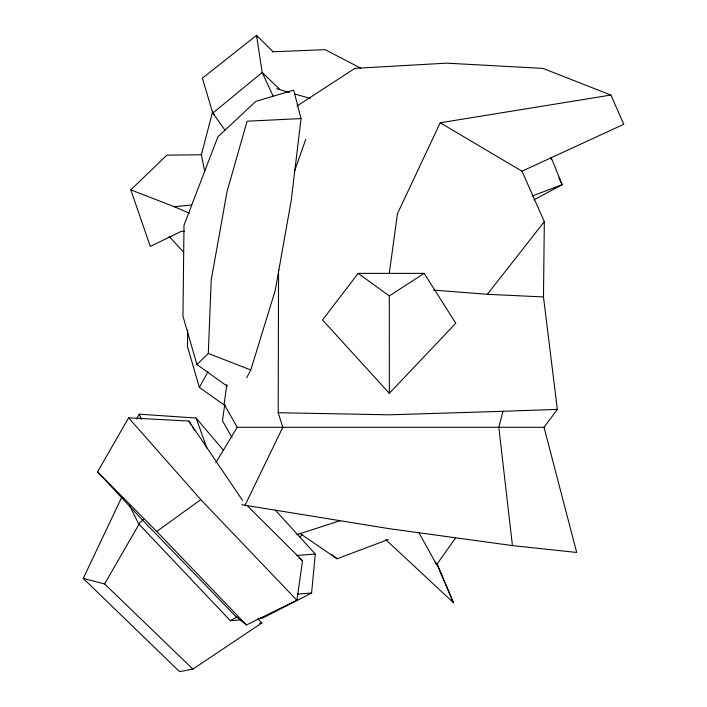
<?xml version="1.0" encoding="UTF-8"?>
<svg xmlns="http://www.w3.org/2000/svg" width="707" height="707" viewBox="0 0 707 707"><rect width="100%" height="100%" fill="white"/><g stroke="black" fill="none" stroke-linecap="round" stroke-linejoin="round"><path stroke-width="1.06" d="M241.732 504.718L388.947 528.633L512.434 545.592L576.682 552.459L544.037 427.293L557.346 409.397L543.48 296.949L544.328 221.636L521.987 171.2L440.214 122.779L397.431 213.761L389.274 273.503M187.673 330.142L187.479 346.58L199.365 387.401L225.374 405.862M227.362 386.314L196.935 364.556L208.3 353.447L211.234 279.831L227.062 191.473L247.114 121.206L301.049 118.573L291.187 200.823L275.147 290.789L250.773 369.973L246.716 377.662M278.558 269.394L278.196 412.729L282.809 427.293L244.914 505.514M258.285 618.448L262.58 618.104L311.601 593.014L315.278 553.996L275.341 510.207M226.85 384.502L224.084 404.13L237.225 427.293L544.037 427.293M224.764 404.395L222.44 420.789L232.011 437.536M242.607 500.494L188.866 421.036L128.621 417.837L97.566 471.861L141.789 519.3L235.343 615.965L246.407 624.97L296.913 600.278L302.525 560.713L247.759 506.212M204.783 171.66L201.38 154.745L212.763 111.149M557.346 409.397L502.986 411.297L498.815 427.293L512.434 545.592M294.492 171.271L305.778 139.279M258.037 618.987L261.855 622.973L192.896 669.114L179.56 671.65L83.232 578.441L121.48 497.763L123.575 498.355M136.628 419.039L139.208 414.161L196.122 418.049L223.73 450.598M199.365 387.401L207.999 371.661M83.232 578.441L104.618 583.938L139.244 523.86M215.776 462.758L237.225 427.293M300.095 537.293L301.924 534.545M418.659 532.265L436.634 564.672L455.653 537.868M358.157 273.37L322.525 319.962L389.336 393.339L455.785 323.223L424.138 273.37L358.157 273.37L389.31 295.941L389.336 393.339M433.585 290.117L487.362 294.298L544.328 221.636M184.368 231.198L181.125 231.445L150.317 246.425L130.804 189.891L166.817 155.151L201.38 154.745M241.069 619.827L230.323 620.693L138.625 523.825L143.424 519.442M97.566 471.861L156.733 531.47L200.788 499.628L296.913 600.278M296.975 106.059L354.896 68.358L446.638 63.153L542.905 68.385L610.892 95.047L623.768 124.291L521.987 171.2M389.31 295.941L424.138 273.37M230.323 620.693L236.889 616.946M533.979 199.851L562.171 184.704L551.221 157.626L551.221 159.552M532.3 195.98L562.171 184.704L558.839 177.925M299.724 533.237L337.053 558.769L388.178 539.529M296.852 534.686L340.571 520.538M259.69 623.38L261.855 622.973M440.214 122.779L610.892 95.047M130.804 189.891L174.373 206.727L191.747 204.977M296.807 555.481L315.278 553.996M297.453 594.145L311.601 593.014M272.23 51.805L325.193 49.658L360.87 68.243M502.986 411.297L389.557 414.815L278.196 412.729M487.362 294.298L543.48 296.949M276.684 88.782L289.287 92.405M294.545 93.916L310.302 98.459M208.3 353.447L250.773 369.973M174.373 206.727L189.361 213.284M331.866 554.659L337.053 558.769M299.123 557.938L302.525 560.713M385.792 539.653L453.479 602.735L436.926 563.355M214.407 114.64L212.798 113.129L202.396 78.159L256.535 35.35L272.999 51.673M279.698 89.294L262.191 72.468L256.535 35.35L257.401 37.374M104.618 583.938L192.896 669.114M156.733 531.47L246.407 624.97M169.097 236.359L183.732 252.284M128.621 417.837L200.788 499.628M224.976 130.15L212.798 113.129L262.191 72.468L273.238 96.32M188.866 421.036L191.668 425.711M192.79 427.585L194.469 430.395M435.185 562.047L436.634 564.672M129.363 505.169L138.625 523.825M139.208 414.161L141.453 419.189M436.484 563.276L453.479 602.735M196.122 418.049L206.868 448.132M196.935 364.556L182.954 316.17L184.006 225.268L217.844 136.911L255.757 101.375L293.679 90.134L301.049 118.573"/></g></svg>
